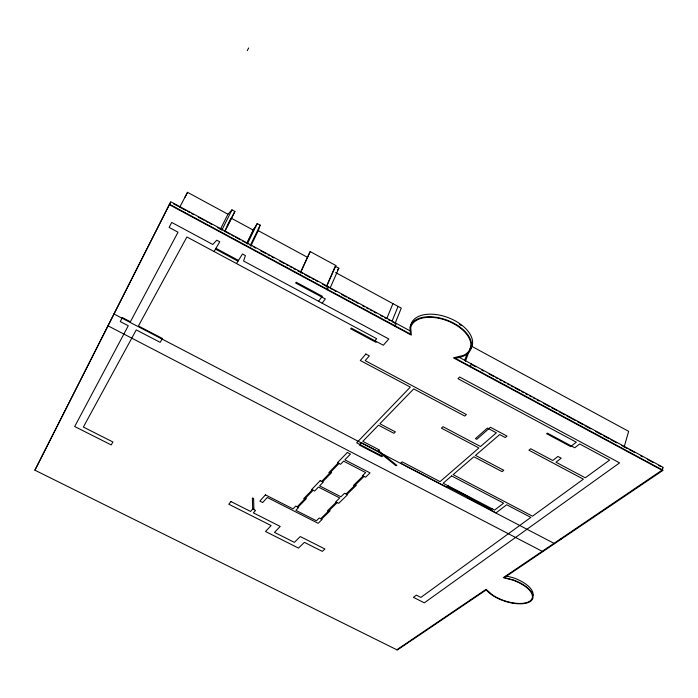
<?xml version="1.0" encoding="UTF-8"?>
<svg xmlns="http://www.w3.org/2000/svg" width="698" height="698" viewBox="0 0 698 698"><rect width="100%" height="100%" fill="white"/><g stroke="black" fill="none" stroke-linecap="round" stroke-linejoin="round"><path stroke-width="1.05" d="M661.983 470.208L662.672 467.625M624.187 446.868L628.654 431.347L471.054 345.955L469.937 349.009M250.826 246.054L258.277 230.663L260.162 225.14L257.257 223.561L252.737 230.907M471.351 363.894L470.077 366.782M464.641 360.526L467.547 352.612M465.444 361.25L469.187 351.05M394.902 323.872L401.263 308.132L335.616 272.56M396.359 323.444L395.024 326.332M392.11 321.054L398.052 306.396M386.928 318.262L392.913 303.613M330.285 287.698L338.844 268.224L335.302 266.304L326.271 286.738M326.411 286.948L335.869 265.528L310.165 251.577L300.768 271.775M328.566 286.869L327.179 289.757M300.428 272.935L310.165 251.577M250.338 245.408L260.162 225.14M246.647 243.637L253.234 230.096L231.047 218.073L227.19 225.794M247.171 242.991L254.238 228.473M247.406 243.82L257.257 223.561M224.826 231.64L234.912 211.442L231.989 209.854L227.941 214.225L220.245 229.555M221.868 230.052L231.989 209.854M225.253 229.947L234.912 211.442M34.9 470.19L169.518 204.226L410.485 334.124L409.909 327.475A32.413 18.471 20.7 0 1 458.446 326.001A32.413 18.471 20.7 0 1 454.948 358.091L663.074 470.286L504.375 577.612L512.882 579.802A25.756 11.412 18.2 0 1 528.072 602.592A25.756 11.412 18.2 0 1 486.209 589.897L397.31 650.021L34.9 470.19L170.6 202.211M184.891 197.429L187.544 192.334L227.941 214.225M179.517 207.594L187.544 192.334M247.249 50.649L248.671 47.979M214.059 251.524L219.757 241.805L216.781 240.208L212.759 244.475L171.708 222.435L169.117 227.435L178.016 232.207L130.386 321.787L122.333 317.59L120.265 321.577L128.275 325.757L74.695 426.513L111.191 444.923L112.954 442L83.35 427.054L136.267 329.918L160.156 342.352L162.416 338.486L138.413 325.975L186.907 236.962L376.667 338.687L374.905 340.737M236.526 263.565L242.459 254.011L245.408 255.59L243.585 261.017L388.803 338.984L383.315 345.24L351.234 328.051L350.649 328.767L375.969 342.334L376.58 341.627M335.302 266.304L335.869 265.528M337.553 269.96L338.844 268.224M318.55 301.266L322.31 296.257L296.196 282.219L295.647 282.987L325.338 298.953L322.136 303.194M312.259 489.804L303.726 498.651L304.598 499.096M338.111 463.018L328.837 472.625L329.744 473.087M297.165 506.792L313.14 490.258M321.665 481.445L339.027 463.489M298.029 507.228L306.361 498.625L305.488 498.171M322.563 481.899L331.62 472.563L330.712 472.092M336.349 502.132L327.51 510.779L328.374 511.215M363.143 475.957L353.537 485.346L354.436 485.808M320.661 518.736L337.23 502.586M346.068 493.966L364.051 476.429M321.525 519.172L330.163 510.762L329.299 510.317M346.958 494.428L356.338 485.293L355.43 484.831M447.942 485.738L446.45 487.003L400.696 463.158L402.1 461.832L440.054 481.629L478.889 447.959L441.415 428.144L442.977 426.679L480.529 446.537L496.365 432.812L487.422 428.057L475.434 438.641L476.743 439.33L490.441 427.272L507.01 436.084L505.282 437.559L499.672 434.575L475.504 455.384L503.773 470.295L502.106 471.647L473.89 456.771L453.124 474.649L532.504 516.188L583.371 479.168L528.927 450.201L530.698 448.762L552.729 460.488L557.929 456.457L561.209 458.202L555.992 462.224L585.256 477.798L609.633 460.061L579.663 443.972L574.733 447.776L547.354 433.109L546.613 433.711L570.65 446.58L576.312 442.183L457.967 378.691L459.659 377.025L619.588 462.879L424.323 602.828L413.408 597.322L416.366 595.15L420.877 597.418L530.838 517.393L506.678 504.75L496.077 512.873L490.589 510.011L492.151 508.798M468.122 497.281L467.669 497.657L490.903 509.767M470.574 498.564L471.037 498.189L447.645 485.991M396.813 649.777L486.105 589.304L492.055 594.644A25.093 11.116 18.2 0 0 529.869 601.083A25.093 11.116 18.2 0 0 512.76 580.082L503.319 577.647L662.402 469.92L663.1 467.337L458.621 357.027M506.146 575.937L513.475 577.831A25.067 11.142 18.2 0 1 532.949 595.56M469.911 600.28L470.452 600.55M447.191 486.375L491.375 509.409M113.966 313.987L554.605 543.646M107.981 325.809L542.808 551.612M561.009 538.586L561.62 538.9M215.944 248.305L238.489 260.406M215.473 249.116L238.001 261.2M410.537 331.096L170.818 201.774L169.291 204.662L411.34 335.119L410.703 327.746A31.576 17.991 20.7 0 1 453.177 323.436A31.576 17.991 20.7 0 1 463.254 355.483L453.482 357.838L662.646 470.574M173.47 203.755L178.243 206.329M180.154 207.358L185.886 210.456M187.806 211.485L189.716 212.515M191.627 213.544L193.538 214.583M198.311 217.157L204.043 220.245M205.962 221.283L207.873 222.313M209.784 223.343L211.695 224.372M217.427 227.461L222.208 230.043M224.119 231.073L229.851 234.162M231.762 235.2L233.673 236.229M235.584 237.259L240.365 239.833M242.276 240.862L248.008 243.96M249.919 244.989L251.83 246.019M253.74 247.048L255.651 248.087M260.433 250.661L266.165 253.749M268.076 254.787L269.986 255.817M271.897 256.847L273.808 257.876M279.54 260.973L284.322 263.547M286.232 264.577L288.143 265.606M290.054 266.636L291.965 267.674M293.875 268.704L295.786 269.733M297.697 270.763L302.478 273.337M304.389 274.375L310.121 277.464M312.032 278.493L313.943 279.523M315.854 280.552L317.764 281.591M322.546 284.165L328.278 287.253M330.189 288.291L332.1 289.321M334.002 290.351L335.913 291.38M341.645 294.469L346.417 297.043M348.319 298.072L350.23 299.102M352.141 300.131L354.052 301.161M355.954 302.19L357.865 303.22M362.637 305.794L364.548 306.823M366.459 307.853L368.37 308.882M370.272 309.912L372.182 310.942M374.093 311.971L376.004 313.001M380.776 315.575L382.679 316.604M384.589 317.634L386.5 318.663M388.411 319.693L390.313 320.722M392.224 321.752L394.134 322.781M471.961 364.757L475.792 366.825M481.541 369.923L483.461 370.961M489.211 374.058L494.001 376.65M495.92 377.679L497.84 378.717M499.751 379.747L501.67 380.785M503.59 381.815L505.5 382.853M507.42 383.883L509.339 384.921M511.25 385.95L513.17 386.989M515.089 388.018L519.879 390.601M521.799 391.639L523.709 392.669M525.629 393.707L527.548 394.736M529.459 395.775L531.379 396.804M533.298 397.843L535.209 398.872M537.128 399.91L539.048 400.94M543.838 403.531L549.588 406.629M551.507 407.658L557.257 410.764M559.168 411.794L564.918 414.9M566.837 415.929L575.466 420.589M577.377 421.618L583.127 424.724M585.046 425.754L590.796 428.86M595.586 431.443L601.336 434.54M603.255 435.578L609.005 438.676M610.925 439.714L616.674 442.811M621.464 445.403L627.214 448.5M629.134 449.529L634.883 452.636M640.633 455.733L642.553 456.771M647.343 459.354L653.092 462.46M658.842 465.557L660.762 466.596M258.277 230.663L307.164 257.152M459.537 324.369A31.541 18.017 20.7 0 1 461.169 325.573M410.913 324.945A32.378 18.497 20.7 0 1 449.119 317.983A32.378 18.497 20.7 0 1 470.653 348.764M231.003 501.583L228.769 504.209L271.138 525.577L265.493 531.492L298.465 548.078L304.407 542.355L322.31 551.385L324.919 548.986L300.288 536.553L294.347 542.363L274.489 532.365L280.238 526.44L253.357 512.864L255.547 510.439L252.72 509.017L252.362 498.006L253.575 498.389L253.915 509.4L252.72 509.017L250.538 511.442L231.003 501.583M365.865 354.043L360.299 360.491L410.319 387.102L356.661 442.802L382.391 456.204L381.85 456.736L359.278 444.984L361.485 442.715L378.159 451.405L395.923 465.679L396.865 465.409L379.101 451.126L378.159 451.405L379.52 450.062L362.812 441.345L378.482 425.195L393.951 433.31L395.373 431.888L379.887 423.756L413.705 388.899L464.763 416.06L466.412 414.533L365.176 360.648L369.321 355.884L365.865 354.043M265.415 494.873L259.839 501.085L262.692 502.534L267.273 497.473L318.148 523.299L322.092 519.46L319.239 518.012L316.412 520.778L295.865 510.343L298.596 507.516L295.725 506.059L293.003 508.886L265.415 494.873M320.173 480.678L311.666 489.507L314.615 491.017L318.454 487.056L339.725 497.962L335.764 501.836L338.696 503.337L347.552 494.725L344.585 493.207L340.921 496.793L319.614 485.869L323.157 482.205L320.173 480.678M347.342 452.479L337.492 462.695L340.554 464.283L343.599 461.142L365.673 472.572L362.532 475.643L365.578 477.214L370.027 472.886L344.856 459.851L350.448 454.093L347.342 452.479M451.615 475.949L443.143 483.243L494.594 510.072L503.598 503.145L451.615 475.949"/></g></svg>
